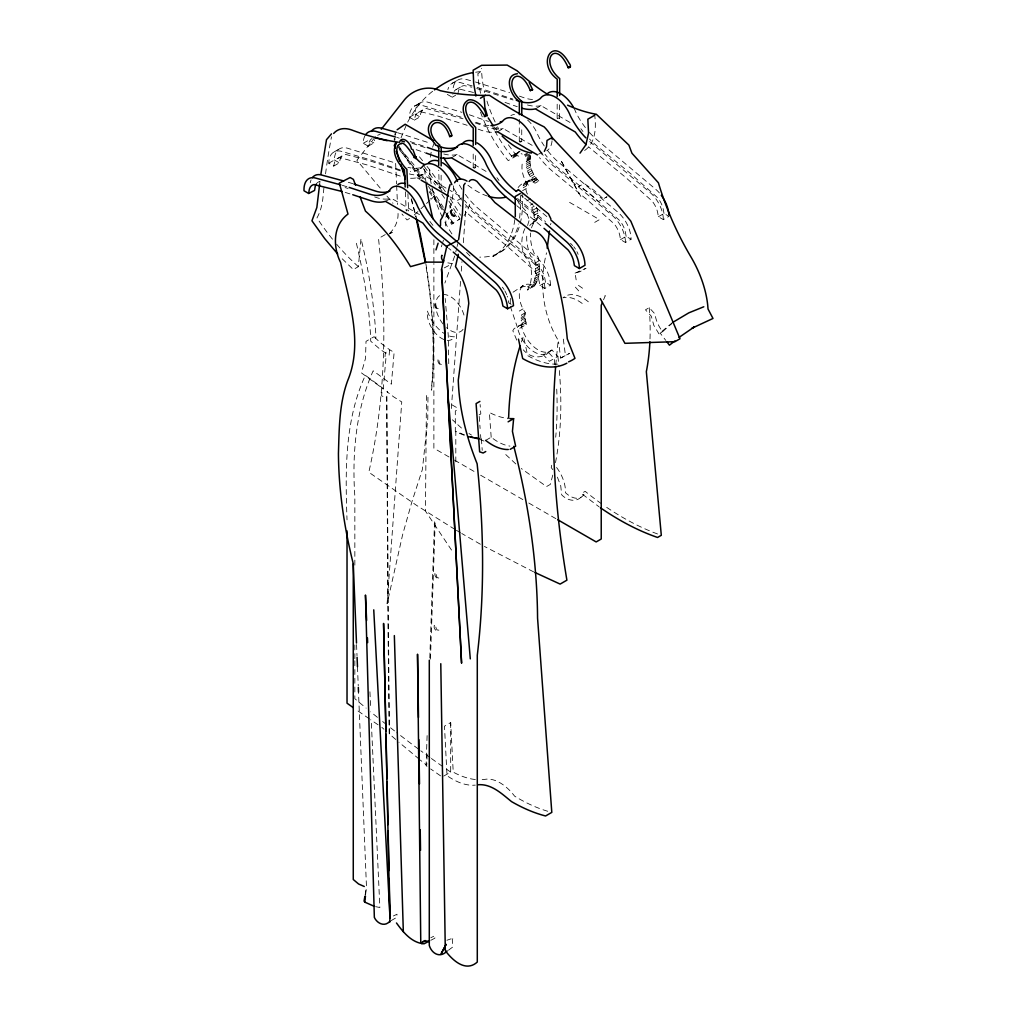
<?xml version="1.0" encoding="UTF-8"?>
<svg xmlns="http://www.w3.org/2000/svg" width="1017" height="1017" viewBox="0 0 1017 1017"><rect width="100%" height="100%" fill="white"/><g stroke="black" fill="none" stroke-linecap="round" stroke-linejoin="round"><path stroke-width="0.75" stroke-dasharray="5 3.75" d="M439.293 188.158L438.708 170.119M439.903 188.247L441.124 187.548L441.149 173.64M473.223 167.805L473.197 151.787M474.087 168.314L475.625 167.627L475.651 152.181M519.28 141.592L519.318 119.421M519.89 142.202L521.734 141.592L521.746 127.684M559.617 104.789L559.604 118.697L558.066 119.383L557.151 118.697L557.189 101.28M395.702 739.448L389.295 733.905L387.706 603.386L386.765 397.05L387.439 391.291L386.841 391.634L393.604 396.821L401.753 401.944L387.108 603.729L402.63 534.688L411.987 501.559L422.411 469.396L427.763 419.093L427.979 394.914L426.466 395.778L425.462 511.081L452.107 550.922M448.751 363.679L448.255 335.407L445.204 298.451M510.292 306.32L518.047 329.266L526.552 324.359L524.95 318.143L525.28 312.74L522.992 308.901A21.827 12.598 60 0 1 531.23 284.735L534.357 286.082C540.205 278.061 540.141 267.369 538.438 258A3.903 2.25 60 0 0 534.739 254.708A35.964 20.772 60 0 1 530.543 233.007M527.467 194.133C522.751 186.442 529.908 173.92 538.768 181.039L535.031 183.187C528.891 178.509 520.081 183.416 516.979 189.353M427.115 735.596L426.072 765.699L429.517 768.14M429.797 657.974L434.526 521.721M427.153 754.207L426.771 765.293L420.326 760.08M430.445 659.143L435.225 521.314M538.768 181.039C533.34 175.356 529.501 167.589 529.984 159.605L530.645 157.66L529.87 154.94L526.132 157.101L526.539 158.016L530.277 155.855M513.038 292.21L523.208 285.612L519.471 287.76L524.505 286.349L530.62 288.243C536.467 280.209 536.404 269.53 534.7 260.161A3.903 2.25 60 0 0 531.001 256.856A35.964 20.772 60 0 1 527.175 232.512M451.345 408.529L460.599 280.628M461.286 271.158L461.96 261.687M463.332 242.732L465.964 206.426M529.018 220.702L527.454 225.876M555.765 365.001L558.206 340.326C542.481 314.164 538.896 282.306 546.536 252.839M342.22 258.801L353.331 269.556L358.34 266.67L360.997 238.652A440.247 254.174 60 0 1 375.934 336.602L375.718 338.292A73.656 42.523 60 0 0 394.126 352.39L391.354 384.184L373.175 370.798A359.217 207.392 60 0 0 354.844 496.372L354.844 565.922M510.356 298.375L510.191 304.947M365.624 894.49L366.476 886.849L358.505 692.094M522.153 164.131C521.111 172.153 524.225 180.352 529.387 186.454M319.63 184.331L319.935 181.789M529.704 225.825A35.964 20.772 60 0 1 531.001 224.096C539.506 221.846 539.137 211.612 535.514 205.434M514.818 219.545C513.077 234.152 506.097 249.127 492.813 256.526C506.021 250.487 515.53 238.207 518.492 224.032M519.623 218.134L520.806 203.87L520.272 193.561M365.039 895.405L366.476 886.849M555.485 462.659C561.524 431.577 561.969 399.63 559.147 368.167M526.73 181.598L523.933 183.963L522.611 188.107L526.348 185.946M400.24 169.966L370.811 159.961L341.623 151.38A24.446 14.111 60 0 0 328.783 163.216L333.729 166.089L334.428 162.885A17.047 9.839 60 0 1 340.059 157.699L367.099 164.932L401.334 176.45M333.729 166.089L339.347 162.847L340.047 159.644A17.047 9.839 60 0 1 345.678 154.457L367.874 160.216L400.698 170.97M364.912 135.808A24.446 14.111 60 0 0 363.285 143.295L368.23 146.168L368.929 142.965A17.047 9.839 60 0 1 372.057 138.541M368.23 146.168L373.849 142.927L374.548 139.723M461.197 117.184L422.233 105.425A24.446 14.111 60 0 0 409.393 117.26L414.339 120.133L415.038 116.93A17.047 9.839 60 0 1 420.669 111.743L438.022 116.065L467.146 125.294M414.339 120.133L419.957 116.891L420.657 113.688A17.047 9.839 60 0 1 426.288 108.501L463.027 118.811M447.264 94.365L452.209 97.238L452.908 94.034M457.828 93.996L458.527 90.793A17.047 9.839 60 0 1 464.159 85.606L471.863 87.17M457.103 246.521L457.714 243.749M438.683 187.548L439.903 186.836L441.124 187.548M473.172 167.627L474.392 166.915L475.625 167.627M557.151 118.697L558.384 117.985L559.604 118.697M518.022 152.982L514.742 154.317L513 157.889A94.212 54.397 60 0 1 495.063 131.333M480.532 112.213C486.889 129.795 496.309 146.245 508.246 160.635L516.738 155.728L517.882 152.868L519.967 151.19L514.742 154.317M455.756 251.962L456.798 247.906M469.701 204.264L467.489 210.583L464.07 215.604M552.79 475.092L550.286 484.41L546.549 486.558L521.238 468.494M454.701 256.004L444.874 283.057M406.482 211.04C405.097 209.54 409.851 209.616 408.198 211.04M401.029 137.842L406.482 124.684M550.985 223.46L550.35 224.795M603.564 299.773L605.318 295.642L602.789 297.104M524.937 228.583C520.145 238.143 520.615 253.792 528.624 260.848C532.73 269.645 532.603 281.62 527.403 290.099L534.357 286.082M407.664 122.142C414.224 109.683 423.034 98.191 434.488 89.865M375.426 136.71L356.878 160.305L381.947 190.141M389.435 233.516C395.562 227.846 399.134 219.138 397.8 210.799M414.288 214.968L419.843 209.769M420.962 208.727L425.398 204.557M426.517 203.514L429.848 200.387M430.954 199.357L434.284 196.23L430.496 198.417M672.542 322.529L658.952 333.843L653.791 325.275L651.312 316.198L645.464 309.829L649.202 307.668L655.05 314.037A21.954 12.674 60 0 0 662.69 331.682L660.198 333.131L665.741 340.352M446.374 214.892L451.573 224.337L459.595 219.189M452.349 83.203L457.968 79.962M333.868 152.054L339.487 148.813M414.478 106.099L420.097 102.857M456.036 89.61L461.654 86.369M328.783 163.216L334.402 159.974A24.446 14.111 60 0 1 347.242 148.139L394.799 162.809M363.285 143.295L368.904 140.054L373.849 142.927M337.555 158.461L343.174 155.22M409.393 117.26L415.012 114.018A24.446 14.111 60 0 1 427.852 102.183L461.921 112.328M418.165 112.506L423.784 109.264M452.209 97.238L455.578 95.293M535.425 108.895L541.044 105.654L572.647 123.972M410.576 178.255A61.465 35.481 60 0 0 416.945 177.746L422.563 174.504L448.675 189.632M451.446 157.826L457.065 154.584L488.668 172.903M497.555 131.79L503.173 128.549L534.777 146.868M517.094 153.084L519.585 151.647M514.144 155.029L520.513 151.546M513.649 155.855L517.386 153.707M513.267 156.821L517.005 154.66M409.546 218.515L407.003 219.977L401.995 214.015M385.278 234.596L378.502 238.512C387.096 316.249 386.282 395.727 368.802 472.231L416.512 505.335L455.095 529.526M524.276 154.864L528.014 152.703M524.975 155.474L527.467 154.037M389.536 233.91L392.244 232.346L390.045 233.351M529.336 154.076L525.598 156.237L526.132 157.101M526.806 158.944L530.543 156.783M526.908 159.822L530.645 157.66M449.934 196.853L456.798 200.845L462.417 197.59L450.048 190.433M526.844 160.61L530.582 158.449M538.527 154.241L541.896 152.283M530.365 159.11L526.247 161.754L529.984 159.605M526.17 163.432L529.908 161.283M526.259 165.212L529.997 163.051M530.251 164.894L526.514 167.055L528.204 172.814L531.154 178.382L534.891 176.233M526.92 168.949L530.658 166.801M527.492 170.881L531.23 168.72M528.204 172.814L531.942 170.653M529.069 174.721L532.806 172.559M530.048 176.589L533.785 174.428M525.166 182.539L530.467 179.437M523.933 183.963L527.67 181.814M528.573 181.191L532.311 179.03M532.361 180.098L536.099 177.95M530.62 181.318L534.357 179.17M523.069 185.844L526.806 183.696M584.61 150.491C595.848 142.965 596.191 127.379 594.729 115.213M532.794 182.005L536.531 179.844M533.658 181.712L537.396 179.551M522.573 190.662L526.31 188.501M526.857 200.845L530.594 198.684M530.365 205.129L532.857 203.692M534.268 206.159L531.777 207.595L533.709 212.769L534.243 217.663L537.98 215.515M532.908 210.176L536.645 208.015M533.709 212.769L537.446 210.608M534.167 215.299L537.904 213.138M533.95 219.799L537.688 217.638M533.289 221.617L537.027 219.469M532.298 223.066L536.035 220.918M594.716 222.367L599.471 219.621L568.77 201.9M535.171 263.009L538.908 260.861M535.501 265.806L539.239 263.645M535.679 268.539L539.417 266.378M535.705 271.183L539.442 269.022M535.578 273.738L539.315 271.59M535.298 276.204L539.035 274.043M534.878 278.544L538.616 276.382M534.306 280.768L538.044 278.607M533.594 282.853L537.332 280.692M527.492 286.896L531.23 284.735M532.743 284.798L536.48 282.637M531.751 286.603L535.489 284.442M658.38 216.723L663.999 213.481L668.944 216.341L663.326 219.583L658.38 216.723L657.694 212.718A17.047 9.839 60 0 0 652.088 201.023L625.074 176.933L590.877 148.787A61.465 35.481 60 0 1 588.512 146.766M539.9 285.574L545.519 282.319L550.464 285.192L544.845 288.434L539.9 285.574L539.213 281.569A17.047 9.839 60 0 0 533.607 269.874L506.593 245.783L472.397 217.638A61.465 35.481 60 0 1 465.405 211.142M620.51 239.618L626.129 236.364L631.074 239.237L625.455 242.478L620.51 239.618L619.823 235.613A17.047 9.839 60 0 0 614.217 223.918L587.203 199.828L553.006 171.682A61.465 35.481 60 0 1 539.455 157.61M575.088 273.103L586.008 268.285L579.855 271.742L575.088 273.103L576.156 279.866M519.255 311.062L522.992 308.901M525.28 312.74L521.543 314.901L521.276 316.122L525.014 313.961M521.136 317.444L524.874 315.283M521.111 318.842L524.848 316.681M524.95 318.143L521.212 320.304L521.441 321.817L525.179 319.656M521.785 323.368L525.522 321.207M522.649 323.698L514.144 328.605L512.81 330.678L517.882 342.856M522.242 324.944L525.98 322.783M551.939 350.001L543.434 354.908L549.396 361.302L557.901 356.395L551.939 350.001A24.739 14.289 60 0 1 534.891 347.7A24.739 14.289 60 0 1 521.314 325.771A6.865 3.966 60 0 1 526.552 324.359M549.765 351.462C542.112 359.675 529.984 358.022 523.31 349.835M560.659 358.035L569.723 353.306L560.659 358.035L558.562 341.852M479.121 414.911L480.812 413.919L480.126 404.537M485.668 440.386L491.186 437.208A49.083 28.336 60 0 0 509.937 446.107M601.555 503.796A271.603 156.809 60 0 1 585.156 491.338L581.419 493.499L599.089 506.835M581.012 497.275C575.19 502.767 566.622 500.033 561.702 494.847L560.723 485.808L557.049 476.274M475.333 779.518A88.504 51.092 60 0 1 453.226 772.119L450.684 722.604L444.48 726.176L447.022 775.704C455.273 781.336 465.036 786.027 475.282 785.137M450.684 722.604L450.684 772.081L442.179 776.988L430.674 768.954M515.441 153.758L511.208 156.186L515.25 155.194L518.759 156.122M385.43 201.341L391.342 198.277L419.5 214.6M444.289 267.878L452.4 263.683L444.785 262.297M391.1 920.665L396.744 917.359L397.024 914.219L391.596 916.838M430.814 940.293L434.869 938.195L435.098 935.602L430.839 937.712M448.484 950.221L452.616 947.107L452.273 939.288L453.607 937.966L446.895 940.267M519.649 141.083L521.734 141.592M475.638 72.232L481.638 71.393L481.638 68.355M579.563 186.353L578.228 186.62L584.33 183.607L593.953 190.281L603.246 198.76L607.009 196.777L598.479 201.519L589.186 193.039L581.177 187.331M375.616 906.668L379.862 907.507L371.243 720.328M470.566 80.623L465.722 79.288A24.446 14.111 60 0 0 452.921 89.852M475.422 81.983L509.593 92.687M472.231 85.936L460.104 82.53A24.446 14.111 60 0 0 447.861 89.547M476.681 88.53L513.077 99.997M473.477 92.471L458.54 88.848A17.047 9.839 60 0 0 454.116 91.377M345.106 187.586L348.106 188.463M477.1 87.36L512.568 98.916M397.52 132.693L430.522 143.308M348.272 182.285L352.823 183.657M342.36 185.348L346.911 186.721M345.208 192.416L352.746 194.73M396.77 137.397L399.211 138.134M412.063 143.295L425.437 147.681M410.194 141.605L424.903 146.55M469.269 114.756L486.469 120.769A54.168 31.273 60 0 0 488.554 121.392M416.169 149.69L424.699 152.588M374.637 196.917L376.976 197.73A61.465 33.485 62.7 0 0 391.342 198.277M505.017 102.399L517.284 106.696M475.206 122.892L487.55 127.252A61.465 35.481 60 0 0 503.173 128.549M519.42 96.106L524.34 97.874A54.168 31.273 60 0 0 532.501 99.463M475.931 122.243L480.85 124.01A54.168 31.273 60 0 0 489.012 125.599M478.168 129.146L481.931 130.494A61.465 35.481 60 0 0 493.372 132.299M464.527 434.92L455.807 431.297L455.807 464.642M464.032 435.212L455.311 431.589L455.311 410.982L457.002 410.004L457.002 407.753L450.162 403.8M480.291 439.624L484.016 441.06M533.62 571.872L484.41 546.434M521.124 153.618L522.204 154.139M480.405 544.235L461.756 533.493M449.005 456.964L433.878 448.23L433.878 263.454M454.51 460.142L475.142 472.053M480.634 475.231L523.272 499.843M528.776 503.021L556.286 518.899M415.012 114.018L419.957 116.891M416.945 177.746L419.703 179.335M334.402 159.974L339.347 162.847M511.157 304.337L508.818 302.99L508.017 298.909A17.047 9.28 62.7 0 0 507.241 296.176M456.43 530.315L460.434 532.705M578.457 285.383L585.309 290.163M468.977 433.509L471.494 435.06M378.108 724.816L370.62 719.731M369.374 718.879L355.708 709.37M588.347 301.795C581.597 296.1 570.753 291.116 562.948 297.816C570.448 295.922 577.923 299.939 583.593 304.541M520.996 195.188L523.45 197.171M517.539 198.493L545.506 221.592M524.67 198.162L528.357 201.163M517.831 200.413L544.235 222.392M516.801 205.688L543.04 227.516M529.577 202.167L547.909 217.485M419.258 759.203L398.906 742.194M448.611 248.237L450.925 250.169M461.489 428.055L452.425 419.792M381.845 727.346L383.968 729.227M515.822 463.93L503.097 452.069M575.38 287.163L580.554 292.921M375.718 338.292L374.129 336.691L366.018 341.369L365.497 358.467L361.416 372.87L383.244 388.875L386.028 357.069L384.922 357.704L385.354 352.683L389.562 350.255L389.13 355.276L380.625 349.746L370.722 341.191C369.718 307.604 363.755 274.209 355.988 241.537M570.512 243.305L572.647 245.567M399.49 148.088L412.788 163.457L427.242 182.501M399.516 149.83L423.072 178.763M386.956 196.116L392.969 203.273M552.841 469.638L551.227 467.642A382.684 220.943 60 0 0 551.786 464.845M494.046 126.833L496.652 130.062M424.203 166.483L442.001 190.802M423.275 168.568L435.505 185.056M445.967 214.867L452.603 223.74L446.069 211.956M442.192 209.769L429.123 191.768M419.919 178.776L397.405 145.812M428.5 186.391L443.704 210.201M441.785 194.107L444.887 198.671M431.805 189.111L443.336 207.303M448.917 201.124L459.976 218.706L458.209 219.723L453.874 212.629M449.425 205.612L450.912 207.951M580.847 196.472L560.609 159.847L579.156 193.916L578.495 192.658M517.399 199.955L518.53 202.853L525.903 211.002L528.776 218.426M411.491 198.9L416.487 218.134M411.199 199.065L415.813 216.774M663.999 213.481L663.3 209.477A17.047 9.839 60 0 0 657.707 197.781L630.693 173.691L596.496 145.545A61.465 35.481 60 0 1 589.504 139.049M626.129 236.364L625.442 232.372A17.047 9.839 60 0 0 619.836 220.664L592.822 196.586L558.625 168.441A61.465 35.481 60 0 1 545.074 154.368M545.519 282.319L544.832 278.327A17.047 9.839 60 0 0 539.226 266.619L512.212 242.542L478.015 214.396A61.465 35.481 60 0 1 464.464 200.324M425.881 263.848C432.911 305.443 435.53 347.954 431.615 390.007L431.31 390.185C435.225 348.119 432.619 305.608 425.576 264.026M563.329 339.106L565.427 355.289M557.901 356.395L558.994 366.692M491.186 437.208L489.368 412.457A80.979 46.757 60 0 0 505.907 418.178M481.384 438.823L482.236 450.328M479.223 416.423L480.113 428.526M480.558 434.577L480.888 439.115M395.638 163.406L396.579 183.937M396.643 185.526L397.507 204.481M369.921 691.776L370.722 709.23M407.893 193.751L408.605 210.57M405.376 191.793L406.164 210.57M356.56 644.6L357.018 655.685M357.476 666.758L358.251 685.763M389.295 733.905L386.765 397.05L385.354 397.863L381.604 395.702L382.15 389.511L383.549 388.697L365.357 375.298C344.572 420.491 345.246 471.252 347.026 519.852M433.878 239.758L433.878 261.877M354.844 644.943L354.844 659.169M354.844 660.758L354.844 698.692A1041.917 601.555 60 0 0 366.133 708.124M663.326 219.583A24.446 14.111 60 0 0 650.549 192.899L591.983 143.575A54.168 31.273 60 0 1 587.826 139.863M541.044 105.654A61.465 35.481 60 0 1 525.42 104.357M573.995 108.234A24.446 14.111 60 0 1 575.965 112.556A54.168 31.273 60 0 0 585.652 127.926M589.44 132.464A54.168 31.273 60 0 0 597.602 140.333L656.156 189.658A24.446 14.111 60 0 1 660.325 194.069M582.944 131.473A61.465 35.481 60 0 1 580.898 128.752M649.202 307.668A268.043 154.762 60 0 1 649.888 341.725M554.837 364.455A382.684 220.943 60 0 0 554.163 358.556L548.201 352.162A24.739 14.289 60 0 1 531.154 349.861A24.739 14.289 60 0 1 517.577 327.932A6.865 3.966 60 0 1 522.814 326.521M556.719 389.117A382.684 220.943 60 0 1 555.702 437.221M556.579 467.489A27.217 15.713 60 0 1 565.439 492.686A22.056 12.738 60 0 0 585.156 491.338M531.522 227.897A35.964 20.772 60 0 1 534.739 221.935M657.529 533.963A271.603 156.809 60 0 1 604.098 505.576M494.427 130.151A94.212 54.397 60 0 1 492.584 126.553M480.596 93.297A94.212 54.397 60 0 1 477.901 73.555L481.638 71.393A94.212 54.397 60 0 0 484.664 92.598M516.738 155.728A94.212 54.397 60 0 1 507.165 142.99M498.8 129.184A94.212 54.397 60 0 1 497.542 126.794M495.139 121.989A94.212 54.397 60 0 1 486.622 99.933M453.557 223.193A959.934 554.214 60 0 1 444.086 210.494M442.204 207.938A959.934 554.214 60 0 1 430.077 191.221M420.873 178.229A959.934 554.214 60 0 1 398.359 145.253M662.69 331.682A332.432 191.933 60 0 1 671.576 323.889M419.436 156.809A315.715 182.272 60 0 1 422.83 161.042M427.026 166.394A315.715 182.272 60 0 1 445.535 191.933M450.15 198.823A315.715 182.272 60 0 1 460.51 215.184M323.927 187.827A816.206 471.24 60 0 0 323.037 196.84A88.428 51.053 60 0 1 316.961 217.905A161.843 93.437 60 0 0 333.106 239.961M325.554 173.843A816.206 471.24 60 0 1 331.504 136.799M449.895 207.989A105.819 61.096 60 0 0 453.557 185.933A18.802 10.856 60 0 1 453.976 184.242M448.052 212.706A105.819 61.096 60 0 1 445.866 217.053A110.726 63.931 60 0 1 445.497 227.821M426.047 182.907A236.656 136.634 60 0 1 424.572 168.275M557.583 364.137A90.233 52.096 60 0 1 527.696 355.658L523.475 336.22A360.31 208.027 60 0 0 521.327 342.22M358.34 266.67A161.843 93.437 60 0 1 336.538 244.105M443.399 240.139A110.726 63.931 60 0 1 442.776 242.427M442.064 244.665A110.726 63.931 60 0 1 441.302 246.813M547.756 811.274A177.848 102.679 60 0 1 514.627 796.171A38.315 22.12 60 0 0 485.389 779.289A88.504 51.092 60 0 1 480.482 779.734M450.684 772.081A1041.917 601.555 60 0 1 444.925 768.089M442.624 766.475A1041.917 601.555 60 0 1 431.132 758.313M429.988 757.487A1041.917 601.555 60 0 1 420.809 750.8M418.521 749.109A1041.917 601.555 60 0 1 396.795 732.66M394.52 730.892A1041.917 601.555 60 0 1 387.693 725.528M386.549 724.638A1041.917 601.555 60 0 1 380.867 720.1M377.46 717.366A1041.917 601.555 60 0 1 370.658 711.836M544.845 288.434A24.446 14.111 60 0 0 532.069 261.75L473.502 212.426A54.168 31.273 60 0 1 465.354 204.557M419.627 167.869A54.168 31.273 60 0 1 407.957 167.347M422.563 174.504A61.465 35.481 60 0 1 409.304 173.92M419.004 169.28A54.168 31.273 60 0 1 410.334 171.568M461.553 200.018A54.168 31.273 60 0 1 453.277 187.344M460.968 206.197A61.465 35.481 60 0 1 456.798 200.832M550.464 285.192A24.446 14.111 60 0 0 537.688 258.509L479.121 209.184A54.168 31.273 60 0 1 465.366 194.374M461.972 189.353A54.168 31.273 60 0 1 458.896 184.102M377.676 135.299A17.047 9.839 60 0 1 380.18 134.536M457.065 154.584A61.465 35.481 60 0 1 443.806 153.999M573.728 246.711A17.047 9.839 60 0 1 575.444 249.101M576.919 251.669A17.047 9.839 60 0 1 578.126 254.352M498.966 180.403A61.465 35.481 60 0 1 496.919 177.683M463.078 329.317A20.772 12.001 60 0 1 446.552 327.677M443.005 323.94A20.772 12.001 60 0 1 439.967 295.502M443.005 294.561A20.772 12.001 60 0 1 464.54 317.291M447.251 340.364A20.442 11.797 60 0 0 454.574 336.792A28.044 16.196 60 0 1 446.997 335.051M443.997 339.551A20.442 11.797 60 0 1 427.407 311.062A28.044 16.196 60 0 0 444.353 333.589M470.057 256.004A84.945 49.045 60 0 1 464.26 249.94M451.929 233.923A84.945 49.045 60 0 1 443.755 219.952M442.446 217.333A84.945 49.045 60 0 1 431.742 186.607M431.157 183.607A84.945 49.045 60 0 1 429.619 166.356M430.293 157.165A84.945 49.045 60 0 1 431.373 151.495M432.594 147.274A84.945 49.045 60 0 1 435.009 141.49M522.001 192.556A106.772 61.643 60 0 1 479.732 257.136M487.461 196.039A70.885 40.934 60 0 1 466.193 183.848M310.261 182.729A24.446 13.31 62.7 0 1 311.088 179.933M316.071 184.306A17.047 9.28 62.7 0 1 320.012 181.484M502.36 287.175A17.047 9.28 62.7 0 1 504.038 289.54M504.801 290.798A17.047 9.28 62.7 0 1 506.733 294.803M432.95 225.342A61.465 33.485 62.7 0 1 428.894 220.041M510.903 115.569A24.446 14.111 60 0 1 514.488 114.463M527.607 120.082A24.446 14.111 60 0 1 538.095 135.452A54.168 31.273 60 0 0 544.235 145.94M625.455 242.478A24.446 14.111 60 0 0 612.679 215.795L554.112 166.47A54.168 31.273 60 0 1 542.163 154.063M547.782 150.821A54.168 31.273 60 0 0 559.731 163.228L618.285 212.553A24.446 14.111 60 0 1 631.074 239.237M552.053 140.791A25.336 14.632 60 0 1 546.752 150.745M497.847 129.401A60.944 35.188 60 0 1 496.093 127.252M434.844 303.956C434.145 306.219 436.662 310.249 439.179 308.609C434.462 309.842 436.636 300.498 434.844 303.956M437.984 359.751C437.285 362.027 439.802 366.044 442.319 364.404C437.602 365.637 439.776 356.306 437.984 359.751M434.933 573.423C434.195 575.775 436.929 579.919 439.471 577.961C434.615 579.156 437.068 569.596 434.933 573.423M434.183 625.836C433.382 628.392 436.535 632.625 439.115 630.133C434.043 631.201 437.005 621.285 434.183 625.836"/><path stroke-width="1.5" d="M429.301 660.186L429.288 945.479C431.704 953.59 440.196 958.637 447.137 950.92M438.708 165.377L438.747 147.961M441.162 165.911L441.187 147.376M473.21 145.456L473.236 128.04C466.409 122.307 457.18 105.908 468.621 99.933C476.096 98.052 488.389 110.866 485.262 116.523C481.435 112.035 475.079 98.153 467.528 103.225C462.214 109.683 469.574 121.366 475.689 127.456L475.664 144.452M519.331 114.667L519.356 102.005M521.772 115.328L521.797 101.42M557.189 96.526L557.214 79.11C536.099 63.766 553.045 33.968 569.062 63.105C570.918 65.024 571.147 68.05 568.185 67.719C568.401 67.249 569.673 66.664 570.448 66.817M559.642 95.522L559.668 78.525C538.832 61.312 555.536 37.68 568.185 67.719M412.788 149.385C422.678 174.504 406.203 140.028 401.448 143.486M440.526 225.596L440.564 220.117C447.798 209.502 446.12 195.912 450.124 184.56M484.117 97.772L484.918 107.51L487.385 115.836M394.609 139.939L394.634 138.604M515.301 216.532L515.225 196.472L520.272 193.561M555.638 366.565C549.854 437.869 555.04 509.746 566.901 580.173L560.125 584.089L534.942 572.495M319.63 184.331L316.846 207.493L311.952 220.791L324.715 238.614L337.708 253.983M374.205 906.287L364.772 902.13L365.459 896.015M320.876 174.212L326.495 139.685L331.491 133.85M547.171 248.173L549.498 231.037M340.848 184.903L315.245 177.975A24.446 13.31 62.7 0 0 304.007 190.776L308.672 193.472L309.168 190.154A17.047 9.28 62.7 0 1 314.088 184.547L342.195 191.527M364.798 896.829L364.073 901.113L364.772 902.13M458.629 239.58L462.455 213.265L463.752 185.196L465.176 183.238M451.128 211.269L451.955 209.947L450.429 211.676L451.929 215.273L453.696 216.214L454.904 215.731L452.629 214.867M441.581 269.276L461.565 663.033L441.581 269.276L446.857 246.152L457.675 240.559M458.286 254.288L455.489 266.581C462.671 277.577 467.731 290.201 468.773 303.371L458.273 380.155C459.175 408.91 466.434 437.17 477.126 463.765C483.812 527.34 484.893 591.703 477.291 655.24L477.291 962.057C465.494 972.659 452.362 960.048 445.306 950.692L440.781 663.707M395.117 134.88L395.41 133.736M509.835 418.61L513.623 418.648L512.441 431.373L515.644 446.183L510.14 449.361M438.098 243.203L435.988 249.877M602.395 302.519L601.225 305.265L601.225 539.01L596.165 541.934L557.659 519.7M446.056 944.501L441.187 953.704L446.069 944.424M449.717 136.57C451.701 134.625 452.743 136.532 449.717 136.57C441.187 109.2 418.267 127.163 440.03 145.38M484.206 116.65L486.469 115.747M529.171 82.377L532.577 89.712L530.327 90.615L531.23 89.954M396.503 143.079C390.642 152.219 398.346 163.864 404.448 169.89L405.173 187.103M442.064 255.521C441.848 253.525 440.196 260.568 443.921 260.937M544.337 151.38L546.536 146.664L547.006 140.46L550.858 138.236M397.151 129.756L405.147 124.252L433.662 140.715M580.021 153.135L585.881 144.783L588.563 133.138L587.839 119.192L594.729 115.213M395.41 143.181L394.278 145.431L395.27 148.329M381.286 129.261L404.728 99.463C413.207 89.407 427.992 84.958 440.208 90.653C456.353 94.301 472.943 95.674 489.469 95.318A571.033 329.686 60 0 0 544.159 126.896A28.4 16.399 60 0 1 552.078 137.537L595.987 184.191L614.293 200.781L630.832 221.197L679.992 338.763L674.919 341.687L624.934 343.326L600.259 298.566M413.97 157.584L414.669 157.152M674.919 340.924L669.44 345.17L666.669 341.559M679.051 337.39L694.56 326.737L692.068 328.173L712.993 318.461L708.035 309.028L707.679 304.871A79.962 46.172 60 0 0 690.924 256.907A199.332 115.086 60 0 1 658.419 182.818L631.938 153.211L628.875 145.075L596.343 114.273A182.755 105.514 60 0 1 567.588 105.183M434.488 89.865C445.789 81.525 458.781 75.283 472.638 72.652M672.542 322.529L688.827 312.842L703.789 306.778M480.418 98.217L485.478 95.306M544.006 228.342L568.109 249.953A17.047 9.839 60 0 1 573.715 261.649L574.402 265.653L579.347 268.513L584.966 265.272A24.446 14.111 60 0 0 572.177 238.588L550.833 219.977M479.897 401.397L476.096 403.596L479.63 451.828L483.151 453.01L485.757 451.51M508.119 421.826L513.623 418.648M308.672 193.472L314.584 190.421L315.092 187.103A17.047 9.28 62.7 0 1 316.071 184.306M453.251 252.089L496.436 290.226A17.047 9.28 62.7 0 1 502.093 301.973L502.907 306.053L507.572 308.748L513.483 305.697A24.446 13.31 62.7 0 0 500.58 278.9L444.709 231.126A54.168 29.506 62.7 0 1 423.644 203.654A24.446 13.31 62.7 0 0 409.101 185.234M389.74 921.364C384.477 927.301 377.002 923.271 374.345 917.41L365.459 595.021L366.628 620.395M429.454 940.992L424.051 943.789C411.771 942.924 403.177 932.233 396.477 922.978M425.17 940.522L422.347 941.933L426.237 940.967L429.263 941.437M566.889 363.171C552.803 370.722 535.756 366.095 522.687 358.556L518.479 339.119M531.522 89.839L532.59 89.788M415.533 156.821L416.233 156.745M401.702 143.486C391.151 145.088 400.037 163.495 406.864 169.292L407.639 187.636M517.399 73.745C503.237 75.055 510.509 95.979 518.772 101.001M477.799 784.755C491.465 783.56 501.839 793.832 511.551 801.625C522.23 807.803 533.62 812.888 545.582 815.977L551.799 812.392L537.561 618.145A602.229 347.7 60 0 0 513.801 446.323M507.877 418.445L508.653 417.618A360.31 208.027 60 0 1 520.107 345.894M375.629 137.892L387.096 140.702M443.539 262.157L426.733 262.119L410.499 266.632C398.168 246.152 383.282 227.096 365.459 211.104L359.967 196.688M479.338 438.581L475.193 437.895M478.842 438.874L468.341 436.611M531.548 153.071C520.107 151.037 510.28 144.045 502.118 136.075M470.973 436.916L473.083 437.437M401.779 141.045L404.499 141.795M343.733 180.95L321.156 174.924A24.446 13.31 62.7 0 0 312.372 177.67M364.277 886.493L358.581 883.989L353.268 879.514L353.268 563.85C344.305 527.759 338.712 490.715 338.432 453.493C339.195 429.047 339.144 403.368 347.827 380.294C363.489 342.22 348.704 300.282 340.619 262.513C332.788 246.889 332.762 225.24 347.992 214.066L339.335 183.111L350.153 177.517L353.369 179.373L355.569 185.145M396.299 132.324L381.744 128.218A24.446 14.111 60 0 0 371.23 131.435M395.549 137.015L376.125 131.46A24.446 14.111 60 0 0 365.612 134.676M353.967 184.013L375.693 191.12A54.168 29.506 62.7 0 0 389.931 191.056M349.187 187.42L369.768 194.183A54.168 29.506 62.7 0 0 389.524 190.37A24.446 13.31 62.7 0 1 417.72 206.718A54.168 29.506 62.7 0 0 438.797 234.177L451.662 244.716M352.746 194.73L371.065 200.781A61.465 33.485 62.7 0 0 385.43 201.341L422.97 223.104A61.465 33.485 62.7 0 0 438.009 239.592L447.442 247.284M427.356 147.414L434.742 150.046A54.168 31.273 60 0 0 438.899 151.152M425.92 153.008L435.823 156.529A61.465 35.481 60 0 0 438.187 157.241M516.255 100.238L518.721 101.115M435.441 145.037L439.128 146.359M421.953 943.649L420.771 943.026L417.529 654.211L418.495 717.481M537.408 154.889L497.555 131.79A61.465 35.481 60 0 1 495.508 132.134M421.076 180.136L448.561 196.065M600.361 507.737C618.082 519.967 637.176 530.404 657.554 537.459L661.304 535.298L646.342 371.637A268.043 154.762 60 0 0 649.888 341.725M353.23 707.603L347.026 703.192L347.026 530.912M516.077 191.234L513.623 189.264A54.168 31.273 60 0 1 491.986 161.487A24.446 14.111 60 0 0 477.024 142.85M516.598 199.421L508.004 192.505A54.168 31.273 60 0 1 486.368 164.729A24.446 14.111 60 0 0 456.43 147.389A54.168 31.273 60 0 1 440.92 151.469M515.581 204.697L506.898 197.718A61.465 35.481 60 0 1 491.3 180.924L451.446 157.826A61.465 35.481 60 0 1 440.526 157.788M452.832 245.682L494.656 281.963A24.446 13.31 62.7 0 1 507.572 308.748M545.214 223.219L566.571 241.83A24.446 14.111 60 0 1 579.347 268.513M435.467 144.478C415.228 121.061 444.048 108.145 451.968 135.668M493.181 125.752L488.236 117.921M452.095 214.244L451.332 212.744M521.759 101.319C500.58 83.547 518.212 61.007 530.327 90.615M438.124 146.906L438.785 148.05M396.261 151.241L399.745 161.398M400.736 164.309L405.3 178.814M402.478 168.491L405.16 177.187M550.871 218.82L548.455 213.812L518.263 189.556A70.885 40.934 60 0 1 516.344 191.514M416.856 219.672L419.424 230.439M416.182 218.312L425.322 262.513M475.867 96.056L473.668 83.191L473.147 70.211L481.638 65.304L507.191 65.088L517.094 70.796A182.755 105.514 60 0 0 547.921 94.556M419.792 231.978L425.627 262.335M447.747 392.27L470.299 658.863M373.748 609.844L390.045 918.097M367.442 637.85L367.658 642.604M353.268 563.85L356.497 643.011M357.081 657.262L357.476 666.758M358.315 687.352L358.505 692.094M394.342 635.587L403.329 931.725M385.939 731.172L383.574 623.446L389.931 921.961M386.002 734.338L386.981 778.691M387.057 781.857L387.998 824.634M388.125 830.965L389.002 870.577M389.18 878.497L390.007 916.52M418.826 739.626L419.512 783.904M420.212 829.77L420.529 850.339M546.828 94.212A24.446 14.111 60 0 1 573.219 106.836M522.166 108.311A61.465 35.481 60 0 0 535.425 108.895L575.279 131.994A61.465 35.481 60 0 0 586.173 144.592M520.818 101.751A54.168 31.273 60 0 0 540.408 98.446A24.446 14.111 60 0 1 570.346 115.798A54.168 31.273 60 0 0 585.805 137.842M661.279 195.302A24.446 14.111 60 0 1 668.906 215.019M454.599 182.768A18.802 10.856 60 0 1 467.057 181.128M508.297 449.501A49.083 28.336 60 0 1 485.668 440.386M398.308 142.189A356.408 205.777 60 0 1 352.213 130.163A39.523 22.819 60 0 0 333.69 133.456M424.318 164.36A15.586 9 60 0 1 415.533 157.419M399.579 142.367A8.581 4.958 60 0 1 405.541 140.155A8.581 4.958 60 0 1 411.504 149.245M432.911 218.68A236.656 136.634 60 0 1 426.225 184.255M469.129 181.522A10.628 6.127 60 0 1 476.909 181.357L494.847 202.497L531.128 230.897A15.649 9.039 60 0 1 547.858 247.627A307.109 177.301 60 0 1 567.27 338.877L574.974 358.34A90.233 52.096 60 0 1 568.605 361.823M428.36 163.063A24.446 14.111 60 0 1 438.06 160.851M442.535 162.758A24.446 14.111 60 0 1 457.485 181.407M451.866 184.649A24.446 14.111 60 0 0 421.928 167.296A54.168 31.273 60 0 1 420.517 168.364M462.049 144.134A24.446 14.111 60 0 1 472.549 140.931M457.536 146.88A54.168 31.273 60 0 1 440.361 146.804M505.78 197.184A70.885 40.934 60 0 1 488.796 196.446M460.561 178.814A70.885 40.934 60 0 1 443.793 158.042M397.85 184.56A24.446 13.31 62.7 0 1 404.919 183.492M501.978 121.455A54.168 31.273 60 0 1 500.237 121.913M490.944 125.612A54.168 31.273 60 0 0 502.538 121.341A24.446 14.111 60 0 1 532.476 138.693A54.168 31.273 60 0 0 542.163 154.063M552.078 137.537A25.336 14.632 60 0 1 552.117 139.202"/></g></svg>
